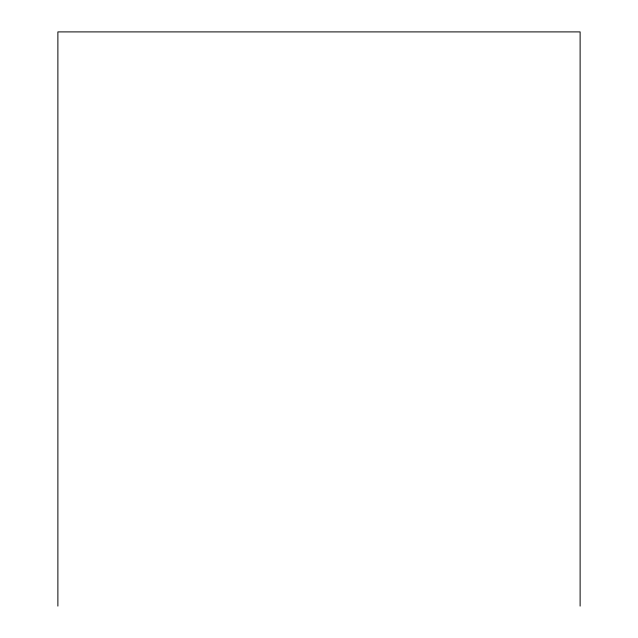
<?xml version="1.0" encoding="UTF-8"?>
<svg xmlns="http://www.w3.org/2000/svg" width="638" height="638" viewBox="0 0 638 638"><rect width="100%" height="100%" fill="white"/><g stroke="black" fill="none" stroke-linecap="round" stroke-linejoin="round"><path stroke-width="0.96" d="M580.117 606.1L580.117 31.9L57.883 31.9L57.883 606.1"/></g></svg>
